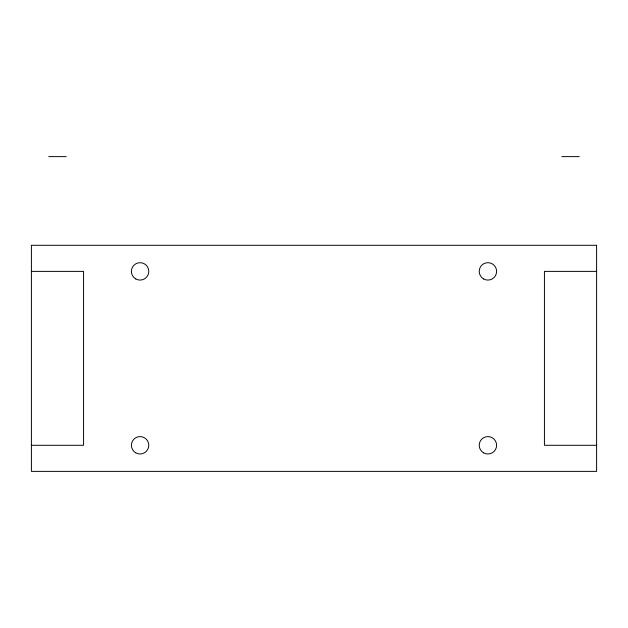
<?xml version="1.0" encoding="UTF-8"?>
<svg xmlns="http://www.w3.org/2000/svg" width="628" height="628" viewBox="0 0 628 628"><rect width="100%" height="100%" fill="white"/><g stroke="black" fill="none" stroke-linecap="round" stroke-linejoin="round"><path stroke-width="0.94" d="M48.788 156.623L66.183 156.623M561.817 156.623L579.212 156.623M31.4 271.382L83.571 271.382L83.571 445.291L31.4 445.291M596.6 271.382L544.429 271.382L544.429 445.291L596.6 445.291M596.6 245.297L31.4 245.297L31.4 471.377L596.6 471.377L596.6 245.297M135.742 452.827A8.698 8.698 0 0 0 148.789 445.291A8.698 8.698 0 0 0 135.742 437.763A8.698 8.698 0 0 0 135.742 452.827M135.742 278.918A8.698 8.698 0 0 0 148.789 271.382A8.698 8.698 0 0 0 135.742 263.854A8.698 8.698 0 0 0 135.742 278.918M483.56 452.827A8.698 8.698 0 0 0 496.607 445.291A8.698 8.698 0 0 0 483.56 437.763A8.698 8.698 0 0 0 483.56 452.827M483.56 278.918A8.698 8.698 0 0 0 496.607 271.382A8.698 8.698 0 0 0 483.56 263.854A8.698 8.698 0 0 0 483.56 278.918"/></g></svg>
